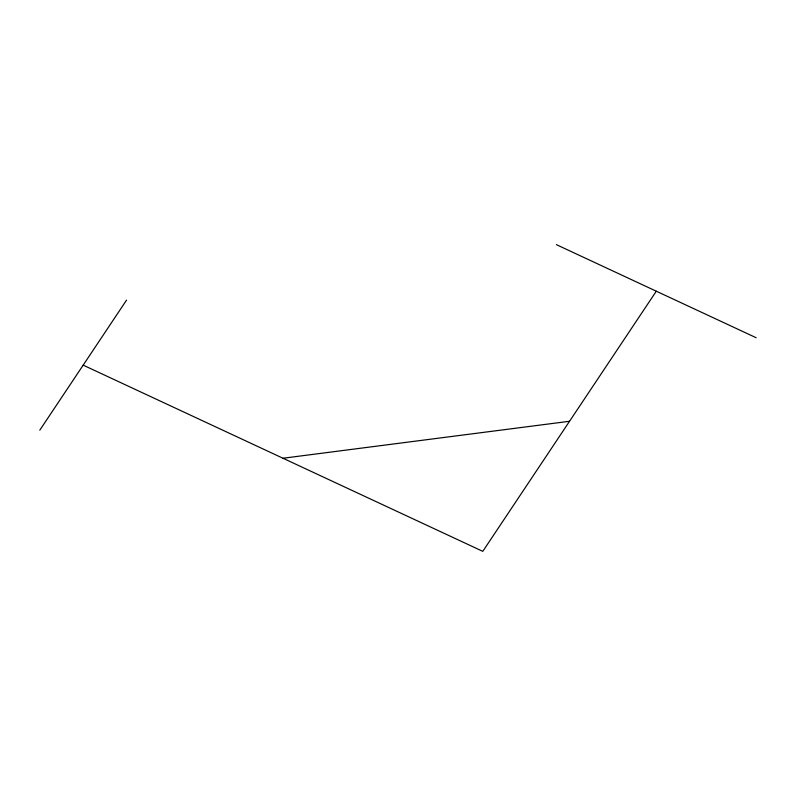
<?xml version="1.0" encoding="UTF-8"?>
<svg xmlns="http://www.w3.org/2000/svg" width="796" height="796" viewBox="0 0 796 796"><rect width="100%" height="100%" fill="white"/><g stroke="black" fill="none" stroke-linecap="round" stroke-linejoin="round"><path stroke-width="1.19" d="M39.8 430.178L126.554 300.112M656.302 291.207L482.784 551.349L83.182 365.145M282.978 458.247L569.538 421.273M556.394 244.651L756.2 337.753"/></g></svg>
